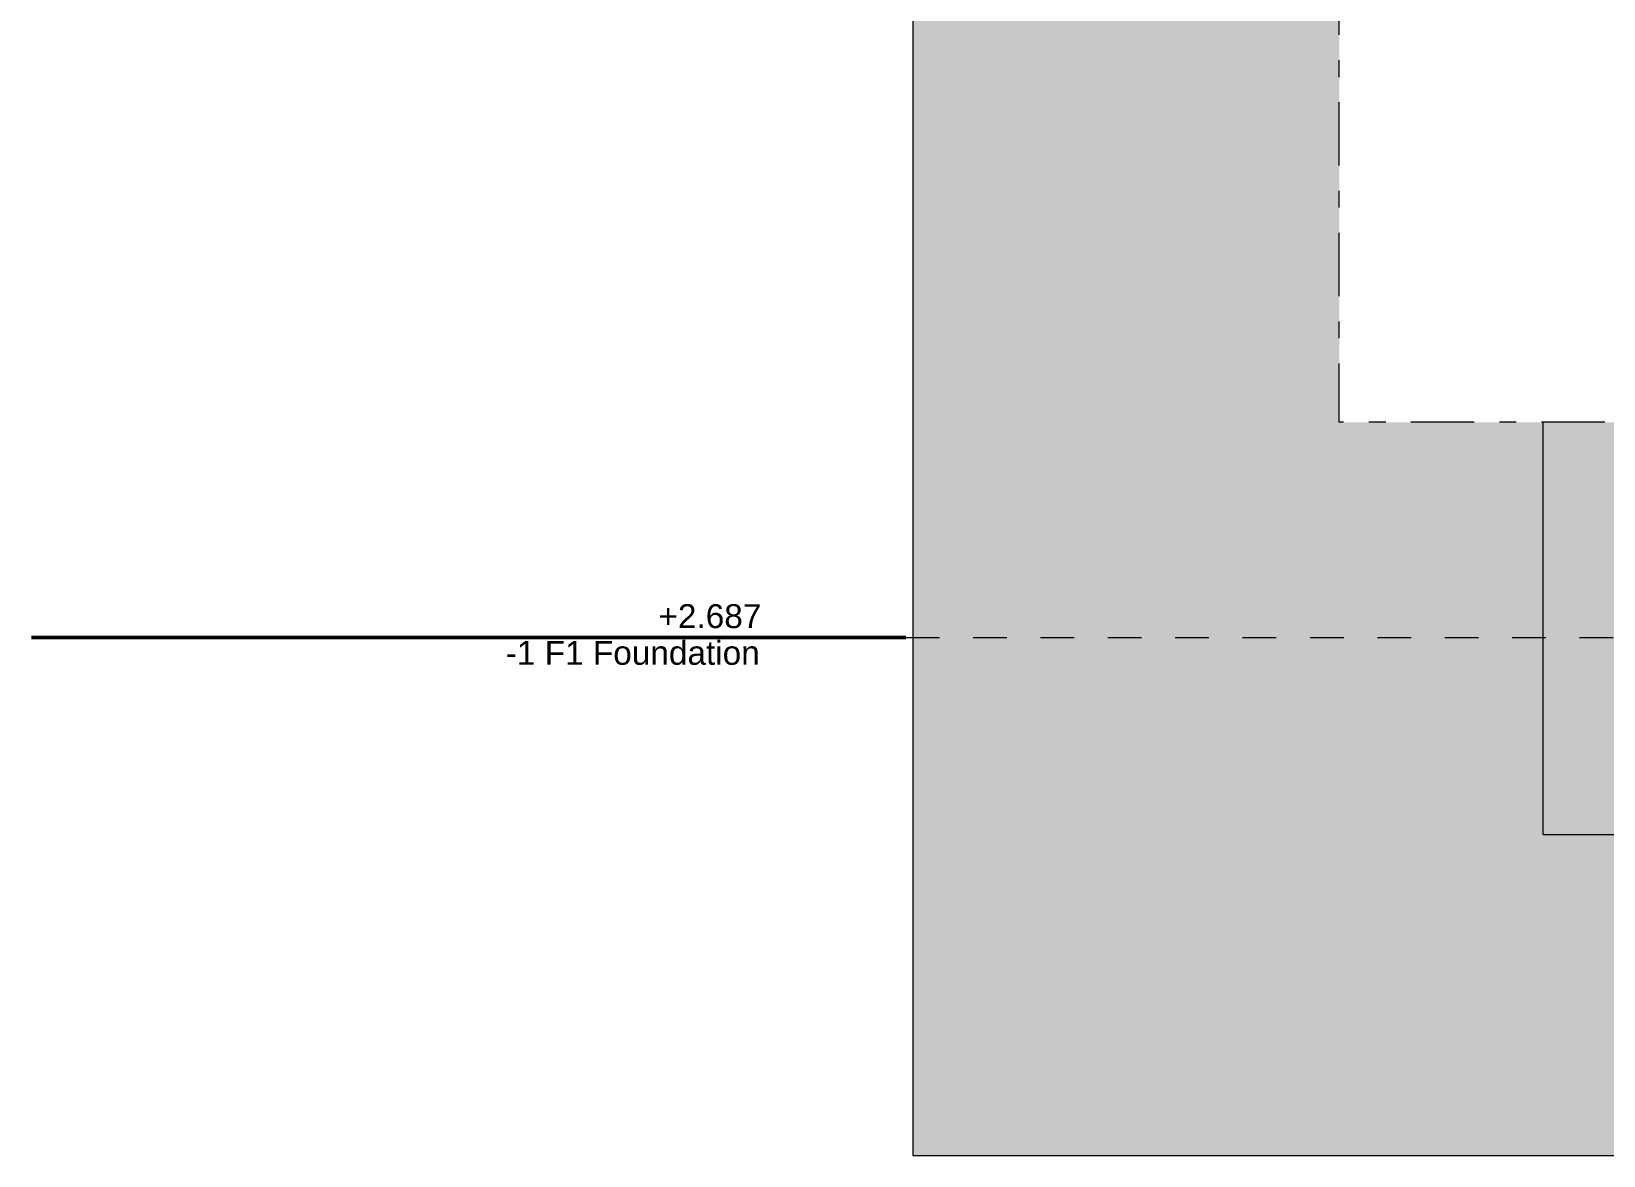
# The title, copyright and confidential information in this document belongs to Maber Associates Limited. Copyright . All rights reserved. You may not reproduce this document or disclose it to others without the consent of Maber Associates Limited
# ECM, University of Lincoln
# Model space of a CAD drawing. Header units: millimetres. Extents: x -48147 to 1436659, y -488302 to 18123.
# Drawn here: x 1396615 to 1403200, y -488302 to -483595 of the extents above; entities that cross this region are included whole.
import ezdxf

# ---------------------------------------------------------------- set-up
doc = ezdxf.new("R2010")
doc.units = ezdxf.units.MM
doc.header["$MEASUREMENT"] = 0
for name, pattern in [('Dashed', [2822.222233, 1411.111116, -1411.111116]), ('Double Dashed', [546.805537, 264.583325, -105.833328, 70.555556, -105.833328]), ('Wipeout_Contour', [1000, 0, -1000])]:
    doc.linetypes.add(name, pattern=pattern)
for name, color, linetype, lineweight, true_color in [('0_Pen_No__105', 7, 'Continuous', 15, 0xa6a6a6), ('0_Pen_No__25', 7, 'Continuous', 50, 0x2a2a2a), ('HATCHING_Pen_No__145', 7, 'Continuous', 0, 0xa6a6a6)]:
    doc.layers.add(name, color=color, linetype=linetype, lineweight=lineweight, true_color=true_color)
for name, color, linetype, lineweight in [('0_Pen_No__6', 7, 'Continuous', 35), ('A-95-P_Drawing_Pen_No__1', 7, 'Continuous', 13), ('HATCHING_Pen_No__1', 7, 'Continuous', 13), ('S-160-M_FOUND.IFC Import_Pen_No__1', 7, 'Continuous', 13), ('S-160-M_FOUND.IFC Import_Pen_No__4', 7, 'Continuous', 20)]:
    doc.layers.add(name, color=color, linetype=linetype, lineweight=lineweight)
doc.layers.add('A-95-P_Drawing', color=7, linetype='Continuous')
doc.layers.add('S-160-M_FOUND.IFC Import', color=7, linetype='Continuous')
doc.styles.add('GENERATED_STYLE_2', font='')
doc.styles.get('GENERATED_STYLE_2').set_extended_font_data('Swis721 BT')

# ---------------------------------------------------------------- blocks, each defined once
blk = doc.blocks.new('Section Elem_415_2', base_point=(1424163.9, -483032.8))
at = {"color": 254, "linetype": 'Wipeout_Contour', "lineweight": 0, "ltscale": 5938632.973712085}
blk.add_wipeout([(1404297.8, -483632.8), (1402797.8, -483632.8), (1402797.8, -484382.8), (1404297.8, -484382.8)], dxfattribs=at).dxf.layer = 'S-160-M_FOUND.IFC Import'
at = {"layer": 'S-160-M_FOUND.IFC Import_Pen_No__4', "linetype": 'Continuous'}
for p, q in [((1402797.8, -483632.8), (1403851.7, -483632.8)), ((1402797.8, -483632.8), (1402797.8, -484382.8)), ((1404297.8, -483632.8), (1404297.8, -484382.8)), ((1404297.8, -484382.8), (1402797.8, -484382.8))]:
    blk.add_line(p, q, dxfattribs=at)
blk = doc.blocks.new('Section Elem_458_2', base_point=(1424163.9, -483032.8))
at = {"color": 254, "linetype": 'Wipeout_Contour', "lineweight": 0, "ltscale": 5939104.978507107}
blk.add_wipeout([(1402947.8, -484382.8), (1402947.8, -486957.8), (1403247.8, -486957.8), (1403247.8, -484382.8)], dxfattribs=at).dxf.layer = 'S-160-M_FOUND.IFC Import'
at = {"layer": 'S-160-M_FOUND.IFC Import_Pen_No__1', "linetype": 'Continuous'}
for p, q in [((1402947.8, -486957.8), (1402947.8, -484382.8)), ((1403247.8, -486957.8), (1403247.8, -484382.8)), ((1402947.8, -486957.8), (1403247.8, -486957.8))]:
    blk.add_line(p, q, dxfattribs=at)
blk = doc.blocks.new('S-23 Building Section_STORY_MARKER', base_point=(1424163.9, -483032.8))
at = {"layer": '0_Pen_No__105', "linetype": 'Dashed', "ltscale": 0.1}
blk.add_line((1400277.5, -486132.8), (1432997.4, -486132.8), dxfattribs=at)
at = {"layer": '0_Pen_No__25', "linetype": 'Continuous'}
blk.add_line((1400277.5, -486132.8), (1400177.5, -486132.8), dxfattribs=at)
at = {"color": 254, "linetype": 'Wipeout_Contour', "lineweight": 0, "ltscale": 5921754.216791146}
blk.add_wipeout([(1396615.5, -485984.6), (1396615.5, -486281), (1400077.5, -486281), (1400077.5, -485984.6)], dxfattribs=at)
at = {"layer": '0_Pen_No__25', "linetype": 'Continuous'}
for p, q in [((1396615.5, -486132.8), (1399677.5, -486132.8)), ((1399877.5, -486132.8), (1399677.5, -486132.8)), ((1399877.5, -486132.8), (1400077.5, -486132.8)), ((1400177.5, -486132.8), (1400077.5, -486132.8))]:
    blk.add_line(p, q, dxfattribs=at)
at = {"layer": '0_Pen_No__6', "char_height": 100, "attachment_point": 1, "style": 'GENERATED_STYLE_2'}
for s, insert in [('\\A1;{\\fSwis721 BT|b0|i0|c0|p34;+2.687}', (1399241.7, -485993.4)), ('\\A1;{\\fSwis721 BT|b0|i0|c0|p34;-1 F1 Foundation}', (1398602.3, -486147.1))]:
    blk.add_mtext(s, dxfattribs=dict(at, insert=insert))

msp = doc.modelspace()

# ---------------------------------------------------------------- block references
at = {"layer": 'S-160-M_FOUND.IFC Import'}
msp.add_blockref('Section Elem_415_2', (1424163.9, -483032.8), dxfattribs=at)

# ---------------------------------------------------------------- next in the draw order: block references
msp.add_blockref('Section Elem_458_2', (1424163.9, -483032.8), dxfattribs=at)

# ---------------------------------------------------------------- next in the draw order: hatches: boundary and pattern name
at = {"layer": 'HATCHING_Pen_No__145', "linetype": 'Continuous'}
msp.add_hatch(color=256, dxfattribs=at).paths.add_polyline_path([(1403281.7, -483032.8), (1400307.5, -483032.8), (1400307.5, -488302.1), (1432997.4, -488302.1), (1432997.4, -483032.8), (1430682.1, -483032.8), (1430682.1, -483462.8), (1420869.5, -483462.8), (1420620.1, -483462.8), (1420620.1, -483282.8), (1411774.9, -483282.8), (1411774.9, -483632.8), (1403851.7, -483632.8), (1403851.7, -483532.8), (1403351.8, -483532.8), (1403351.8, -483409.3), (1403281.7, -483409.3)])

# ---------------------------------------------------------------- next in the draw order: linework, layer by layer
at = {"layer": 'HATCHING_Pen_No__1', "linetype": 'Continuous', "flags": 128}
msp.add_lwpolyline([(1403281.7, -483032.8), (1400307.5, -483032.8), (1400307.5, -488302.1), (1432997.4, -488302.1), (1432997.4, -483032.8), (1430682.1, -483032.8), (1430682.1, -483462.8), (1420869.5, -483462.8), (1420620.1, -483462.8), (1420620.1, -483282.8), (1411774.9, -483282.8), (1411774.9, -483632.8), (1403851.7, -483632.8), (1403851.7, -483532.8), (1403351.8, -483532.8), (1403351.8, -483409.3), (1403281.7, -483409.3)], close=True, dxfattribs=at)

# ---------------------------------------------------------------- next in the draw order: wipeouts: each hides what was drawn before it
at = {"color": 254, "linetype": 'Wipeout_Contour', "lineweight": 0, "ltscale": 5945399.093806557}
msp.add_wipeout([(1402093, -464875.1), (1414616.4, -464875.1), (1414616.4, -485231.7), (1402093, -485231.7)], dxfattribs=at).dxf.layer = 'A-95-P_Drawing'

# ---------------------------------------------------------------- next in the draw order: linework, layer by layer
at = {"layer": 'A-95-P_Drawing_Pen_No__1', "linetype": 'Double Dashed', "flags": 128}
msp.add_lwpolyline([(1402093, -464875.1), (1414616.4, -464875.1), (1414616.4, -485231.7), (1402093, -485231.7)], close=True, dxfattribs=at)

# ---------------------------------------------------------------- next in the draw order: block references
at = {"linetype": 'Continuous', "lineweight": 0}
msp.add_blockref('S-23 Building Section_STORY_MARKER', (1424163.9, -483032.8), dxfattribs=at)

doc.saveas('drawing.dxf')
